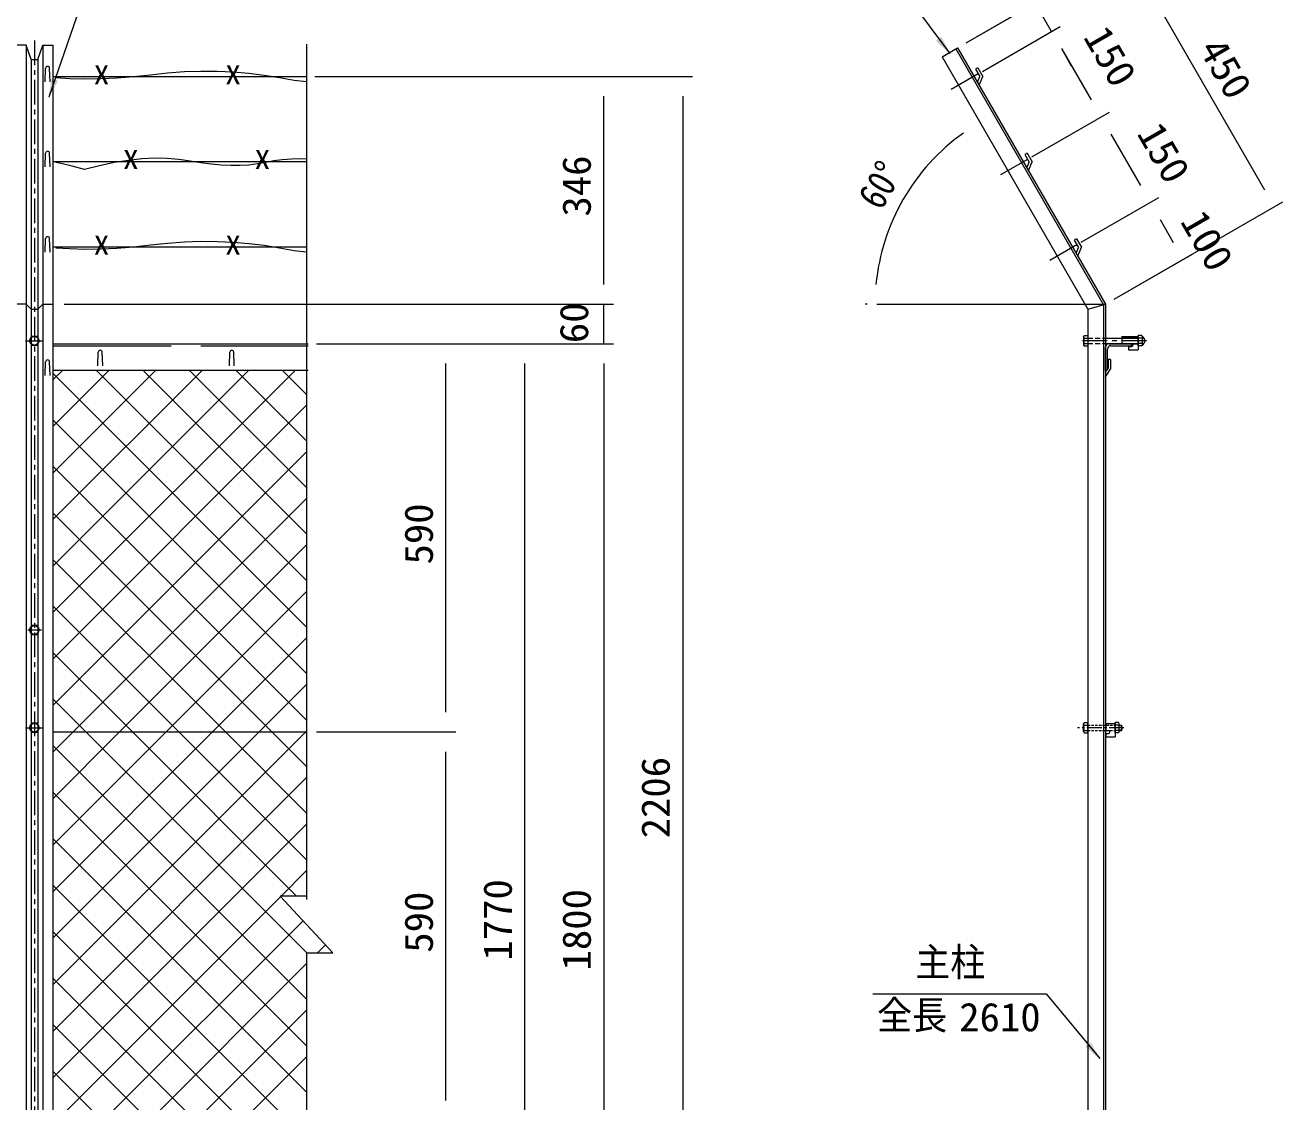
# Model space of a CAD drawing. Units: millimetres, scale not verified. Extents: x -4455 to 4455, y -3150 to 3150.
# Drawn here: x -1638 to 273, y 97 to 1733 of the extents above; entities that cross this region are included whole.
import ezdxf
from ezdxf.enums import TextEntityAlignment as Align

# ---------------------------------------------------------------- set-up
doc = ezdxf.new("R2010")
doc.units = ezdxf.units.MM
doc.header["$LTSCALE"] = 30
for name, pattern in [('DASHED', [7.5, 6, -1.5]), ('USER1', [2, 1.25, -0.25, 0.25, -0.25]), ('USER2', [0.375, 0.25, -0.125]), ('USER3', [0.1875, 0.125, -0.0625]), ('USER4', [1.125, 0.75, -0.125, 0.125, -0.125])]:
    doc.linetypes.add(name, pattern=pattern)
for name, color, linetype, lineweight in [('0-0_1部材', 3, 'Continuous', 18), ('0-1_5寸法', 1, 'Continuous', 18), ('0-3_6文字', 3, 'Continuous', 9), ('0-8_中心線', 1, 'USER1', 18), ('0-9_8部品', 3, 'Continuous', 18), ('0-A_2網', 4, 'Continuous', 18)]:
    doc.layers.add(name, color=color, linetype=linetype, lineweight=lineweight)
doc.styles.add('ＭＳ ゴシック', font='')
doc.styles.get('ＭＳ ゴシック').set_extended_font_data('MS Gothic')

msp = doc.modelspace()

# ---------------------------------------------------------------- linework, layer by layer
at = {"layer": '0-0_1部材', "color": 1}
for p, q in [((-208.19, 1705.89), (-90.27, 1773.98)), ((-78.26, 1723.17), (-103.26, 1766.48)), ((-183.19, 1662.59), (-65.27, 1730.67)), ((-183.19, 1662.59), (-65.27, 1730.67)), ((-63.26, 1697.19), (-18.26, 1619.25)), ((-63.26, 1697.19), (-48.26, 1671.21)), ((-1596.17, 1654.68), (-1210.47, 1654.68)), ((-189.72, 1658.82), (-230.82, 1635.09)), ((-108.19, 1532.69), (9.73, 1600.77)), ((-108.19, 1532.69), (9.73, 1600.77)), ((11.74, 1567.29), (56.74, 1489.35)), ((-1596.17, 1525.83), (-1210.47, 1525.83)), ((-114.72, 1528.92), (-155.82, 1505.19)), ((-33.19, 1402.79), (84.73, 1470.87)), ((-33.19, 1402.79), (84.73, 1470.87)), ((86.74, 1437.39), (106.74, 1402.75)), ((-1596.17, 1395.93), (-1210.47, 1395.93)), ((-39.72, 1399.02), (-80.82, 1375.29)), ((16.81, 1316.18), (134.73, 1384.26))]:
    msp.add_line(p, q, dxfattribs=at)
at = {"layer": '0-0_1部材'}
for p, q in [((-1636.67, 1702.39), (-1636.67, -851.32)), ((-1611.67, 1702.39), (-1611.67, -851.32)), ((-1629.17, 1680.89), (-1629.17, -851.32)), ((-1619.17, 1680.89), (-1619.17, -851.32)), ((-1607.92, 1646.63), (-1607.17, 1667.13)), ((-1600.42, 1646.63), (-1601.17, 1667.13)), ((-1607.92, 1517.78), (-1607.17, 1538.28)), ((-1600.42, 1517.78), (-1601.17, 1538.28)), ((-1607.92, 1387.88), (-1607.17, 1408.38)), ((-1600.42, 1387.88), (-1601.17, 1408.38)), ((-1527.92, 1215.18), (-1527.17, 1235.68)), ((-1520.42, 1215.18), (-1521.17, 1235.68)), ((-1327.92, 1215.18), (-1327.17, 1235.68)), ((-1320.42, 1215.18), (-1321.17, 1235.68)), ((-1607.92, 1200.63), (-1607.17, 1221.13)), ((-1600.42, 1200.63), (-1601.17, 1221.13))]:
    msp.add_line(p, q, dxfattribs=at)
at = {"layer": '0-0_1部材', "color": 7, "lineweight": 9}
for p, q in [((-1611.67, 1702.39), (-1596.17, 1702.39)), ((-1596.17, 1702.39), (-1596.17, -851.32)), ((-244.56, 1684.89), (-221.18, 1698.39)), ((-244.56, 1684.89), (-23.18, 1301.45)), ((-223.78, 1696.89), (0.82, 1307.88)), ((-221.18, 1698.39), (3.82, 1308.68)), ((-190.39, 1667.99), (-182.9, 1655.03)), ((-190.93, 1646), (-187.35, 1654.73)), ((-188.4, 1641.62), (-182.9, 1655.03)), ((-115.39, 1538.08), (-118.85, 1536.08)), ((-118.85, 1536.08), (-112.35, 1524.82)), ((-115.39, 1538.08), (-107.9, 1525.12)), ((-115.93, 1516.1), (-112.35, 1524.82)), ((-113.4, 1511.72), (-107.9, 1525.12)), ((-40.39, 1408.18), (-32.9, 1395.22)), ((-40.93, 1386.19), (-37.35, 1394.92)), ((-38.4, 1381.82), (-32.9, 1395.22)), ((-1636.67, 1308.68), (-1652.17, 1308.68)), ((-1629.17, 1301.45), (-1636.67, 1308.68)), ((-1629.17, 1301.45), (-1619.17, 1301.45)), ((-1619.17, 1301.45), (-1611.67, 1308.68)), ((-1611.67, 1308.68), (-1596.17, 1308.68)), ((-23.18, 1301.45), (3.82, 1308.68)), ((-23.18, 1301.45), (3.82, 1308.68)), ((-23.18, 1301.45), (-23.18, -851.32)), ((0.82, 1307.88), (0.82, -851.32)), ((3.82, 1308.68), (3.82, -851.32)), ((-1596.17, 1248.68), (-1208.01, 1248.68)), ((3.82, 1208.68), (3.82, 1243.68)), ((8.82, 1248.68), (43.82, 1248.68)), ((11.32, 1248.68), (36.32, 1248.68)), ((11.82, 1245.68), (41.82, 1245.68)), ((13.82, 1248.68), (53.82, 1248.68)), ((43.82, 1248.68), (43.82, 1247.68)), ((6.82, 1210.68), (6.82, 1240.68)), ((7.56, 1224.87), (7.56, 1211.03)), ((11.56, 1224.87), (7.56, 1224.87)), ((11.56, 1224.87), (11.56, 1209.78)), ((-1596.17, 1208.68), (-1208.01, 1208.68)), ((3.82, 1205.62), (7.56, 1211.03)), ((3.82, 1198.58), (11.56, 1209.78)), ((3.82, 1208.68), (4.82, 1208.68)), ((-1596.17, 658.68), (-1210.47, 658.68))]:
    msp.add_line(p, q, dxfattribs=at)
at = {"layer": '0-0_1部材', "color": 4}
for p, q in [((-1210.47, 1704.18), (-1210.47, 404.15)), ((-1250.47, 409.15), (-1170.47, 322.99)), ((-1210.47, 409.15), (-1250.47, 409.15)), ((-1210.47, 322.99), (-1210.47, -632.83)), ((-1210.47, 322.99), (-1170.47, 322.99))]:
    msp.add_line(p, q, dxfattribs=at)
at = {"layer": '0-0_1部材', "color": 1, "linetype": 'DASHED'}
msp.add_line((-1596.17, 1245.68), (-1208.01, 1245.68), dxfattribs=at)
at = {"layer": '0-0_1部材', "color": 7, "lineweight": 9}
for points in [[(-1629.17, 1680.89), (-1636.67, 1702.39), (-1652.17, 1702.39)], [(-1629.17, 1680.89), (-1619.17, 1680.89), (-1611.67, 1702.39)], [(-190.39, 1667.99), (-193.85, 1665.99), (-187.35, 1654.73)], [(-40.39, 1408.18), (-43.85, 1406.18), (-37.35, 1394.92)]]:
    msp.add_lwpolyline(points, dxfattribs=at)
at = {"layer": '0-0_1部材', "color": 1}
for points in [[(-1591.67, 1653.29), (-1570.55, 1651.93), (-1547.38, 1651.34), (-1523.53, 1651.61), (-1499.01, 1652.74), (-1473.81, 1654.72), (-1447.93, 1657.57), (-1421.92, 1660.36), (-1396.35, 1662.2), (-1371.2, 1663.08), (-1346.47, 1662.99), (-1322.18, 1661.96), (-1298.31, 1659.96), (-1274.87, 1657), (-1251.85, 1653.09), (-1229.27, 1649.27), (-1210.47, 1647)], [(-1210.47, 1529.39), (-1219.3, 1529.59), (-1233.72, 1529.25), (-1247.48, 1528.25), (-1260.56, 1526.57), (-1272.96, 1524.21), (-1285.31, 1521.89), (-1298.22, 1520.31), (-1311.69, 1519.46), (-1325.73, 1519.35), (-1340.32, 1519.98), (-1355.47, 1521.35), (-1371.19, 1523.45), (-1387.46, 1526.29), (-1404.47, 1528.9), (-1422.35, 1530.3), (-1441.13, 1530.5), (-1460.8, 1529.5), (-1481.35, 1527.3), (-1502.8, 1523.89), (-1525.13, 1519.27), (-1548.35, 1513.46)], [(-1548.35, 1513.46), (-1566.7, 1518.47), (-1583.68, 1522.43), (-1591.67, 1523.92)], [(-1591.67, 1394.53), (-1570.55, 1393.17), (-1547.38, 1392.58), (-1523.53, 1392.85), (-1499.01, 1393.98), (-1473.81, 1395.97), (-1447.93, 1398.81), (-1421.92, 1401.61), (-1396.35, 1403.44), (-1371.2, 1404.32), (-1346.47, 1404.24), (-1322.18, 1403.2), (-1298.31, 1401.2), (-1274.87, 1398.24), (-1251.85, 1394.33), (-1229.27, 1390.51), (-1210.47, 1388.24)]]:
    msp.add_lwpolyline(points, dxfattribs=at)
at = {"layer": '0-0_1部材'}
for centre in [(-1604.17, 1667.13), (-1604.17, 1538.28), (-1604.17, 1408.38), (-1604.17, 1221.13), (-1524.17, 1235.68), (-1324.17, 1235.68)]:
    msp.add_arc(centre, 3, 0, 180, dxfattribs=at)
at = {"layer": '0-0_1部材', "color": 7, "lineweight": 9}
for centre, radius, start, end in [((8.82, 1243.68), 5, 90, 180), ((11.82, 1240.68), 5, 90, 180), ((41.82, 1247.68), 2, 270, 0), ((4.82, 1210.68), 2, 270, 0)]:
    msp.add_arc(centre, radius, start, end, dxfattribs=at)
at = {"layer": '0-1_5寸法'}
for p, q in [((-208.19, 1705.89), (48.3, 1853.98)), ((50.31, 1820.5), (245.31, 1482.75)), ((-1197.94, 1654.68), (-623.9, 1654.68)), ((-1195.47, 1654.68), (-743.9, 1654.68)), ((-758.9, 1338.68), (-758.9, 1624.68)), ((-638.9, 1624.68), (-638.9, -521.32)), ((16.81, 1316.18), (273.3, 1464.26)), ((-758.9, 1338.68), (-758.9, 1368.68)), ((-1579.14, 1308.68), (-743.9, 1308.68)), ((-1579.14, 1308.68), (-743.9, 1308.68)), ((-758.9, 1248.68), (-758.9, 1308.68)), ((-358.66, 1308.68), (-361.49, 1308.68)), ((-343.66, 1308.68), (3.82, 1308.68)), ((-1195.47, 1248.68), (-743.9, 1248.68)), ((-1195.47, 1248.68), (-983.9, 1248.68)), ((-1195.47, 1248.68), (-743.9, 1248.68)), ((-1195.47, 1248.68), (-863.9, 1248.68)), ((-1195.47, 1248.68), (-983.9, 1248.68)), ((-1195.47, 1248.68), (-743.9, 1248.68)), ((-998.9, 688.68), (-998.9, 1218.68)), ((-878.9, -491.32), (-878.9, 1218.68)), ((-758.9, 1218.68), (-758.9, 1188.68)), ((-758.9, 1218.68), (-758.9, -521.32)), ((-1195.47, 658.68), (-983.9, 658.68)), ((-1195.47, 658.68), (-983.9, 658.68)), ((-998.9, 98.68), (-998.9, 628.68))]:
    msp.add_line(p, q, dxfattribs=at)
msp.add_arc((-27.36, 1308.68), 319.14, 125.38795, 174.61205, dxfattribs=at)
at = {"layer": '0-3_6文字', "color": 7}
for points in [[(-84.51, 1888.31), (-380.79, 1888.31), (-233.07, 1689.56)], [(-1236.09, 1826.08), (-1532.37, 1826.08), (-1602.4, 1623.5)], [(-349.68, 260.61), (-86.29, 260.61), (-5.03, 162.29)]]:
    msp.add_lwpolyline(points, dxfattribs=at)
for points in [[(-231.88, 1687.96), (-253.95, 1708.93), (-245.59, 1715.14)], [(-1603.05, 1621.61), (-1598.17, 1651.66), (-1588.33, 1648.26)], [(-3.76, 160.75), (-26.89, 180.55), (-18.86, 187.19)]]:
    msp.add_solid(points, dxfattribs=at)
at = {"layer": '0-8_中心線'}
msp.add_line((-1624.17, 1709.63), (-1624.17, -904.28), dxfattribs=at)
at = {"layer": '0-9_8部品', "color": 1, "linetype": 'USER1'}
for p, q in [((-1637.62, 1253.13), (-1610.73, 1253.13)), ((66.15, 1253.13), (-37.94, 1253.13)), ((-1634.31, 813.68), (-1613.51, 813.68)), ((-1637.62, 665.11), (-1610.73, 665.11))]:
    msp.add_line(p, q, dxfattribs=at)
at = {"layer": '0-9_8部品'}
for p, q in [((-29.58, 1259.05), (-28.47, 1260.97)), ((-29.58, 1259.05), (-29.58, 1247.21)), ((-28.89, 1257.13), (-23.18, 1257.13)), ((-28.89, 1249.13), (-23.18, 1249.13)), ((-28.47, 1260.97), (-23.18, 1260.97)), ((-23.18, 1260.97), (-23.18, 1245.29)), ((-1.08, 1249.13), (53.63, 1249.13)), ((3.82, 1257.13), (53.53, 1257.13)), ((28.63, 1259.45), (53.63, 1259.45)), ((28.63, 1259.45), (28.63, 1248.95)), ((28.63, 1248.95), (43.38, 1248.95)), ((38.63, 1244.45), (43.38, 1244.45)), ((38.63, 1244.45), (38.63, 1239.45)), ((53.63, 1245.29), (53.63, 1260.97)), ((53.63, 1259.45), (53.63, 1239.45)), ((59.34, 1257.13), (53.63, 1257.13)), ((59.34, 1249.13), (53.63, 1249.13)), ((58.92, 1245.29), (53.63, 1245.29)), ((60.03, 1247.21), (58.92, 1245.29)), ((60.03, 1247.21), (60.03, 1259.05)), ((38.63, 1239.45), (53.63, 1239.45)), ((-29.58, 671.03), (-28.47, 672.95)), ((-29.58, 659.19), (-29.58, 671.03)), ((-28.89, 669.11), (-23.18, 669.11)), ((-28.47, 672.95), (-23.18, 672.95)), ((-23.18, 657.27), (-23.18, 672.95)), ((4.16, 671.43), (4.16, 660.93)), ((4.16, 671.43), (18.36, 671.43)), ((18.36, 657.27), (18.36, 672.95)), ((18.36, 671.43), (18.36, 651.43)), ((24.08, 669.11), (18.36, 669.11)), ((24.76, 659.19), (24.76, 671.03)), ((24.76, 669.11), (28.32, 669.11)), ((28.32, 661.11), (28.32, 669.11)), ((-28.89, 661.11), (-23.18, 661.11)), ((4.16, 660.93), (8.11, 660.93)), ((4.16, 656.43), (8.11, 656.43)), ((4.16, 656.43), (4.16, 651.43)), ((4.16, 651.43), (18.36, 651.43)), ((24.08, 661.11), (18.36, 661.11)), ((23.65, 657.27), (18.36, 657.27)), ((24.76, 659.19), (23.65, 657.27)), ((24.76, 668.31), (28.72, 668.31)), ((24.76, 661.91), (28.72, 661.91)), ((24.76, 661.11), (28.32, 661.11))]:
    msp.add_line(p, q, dxfattribs=at)
at = {"layer": '0-9_8部品', "linetype": 'USER2'}
for p, q in [((-23.18, 1257.13), (3.82, 1257.13)), ((-23.18, 1249.13), (3.82, 1249.13))]:
    msp.add_line(p, q, dxfattribs=at)
at = {"layer": '0-9_8部品', "linetype": 'DASHED'}
msp.add_line((28.63, 1257.45), (53.63, 1257.45), dxfattribs=at)
at = {"layer": '0-9_8部品', "linetype": 'USER3'}
for p, q in [((-23.18, 669.11), (18.36, 669.11)), ((-23.18, 661.11), (18.36, 661.11))]:
    msp.add_line(p, q, dxfattribs=at)
at = {"layer": '0-9_8部品', "color": 1, "linetype": 'USER4'}
msp.add_line((31.78, 665.11), (-39.05, 665.11), dxfattribs=at)
at = {"layer": '0-9_8部品'}
for points in [[(-1616.34, 1253.13), (-1620.26, 1259.92), (-1628.1, 1259.92), (-1632.02, 1253.13), (-1628.1, 1246.34), (-1620.26, 1246.34)], [(-1616.33, 813.68), (-1620.25, 820.47), (-1628.09, 820.47), (-1632.01, 813.68), (-1628.09, 806.89), (-1620.25, 806.89)], [(-1616.34, 665.11), (-1620.26, 671.9), (-1628.1, 671.9), (-1632.02, 665.11), (-1628.1, 658.32), (-1620.26, 658.32)]]:
    msp.add_lwpolyline(points, close=True, dxfattribs=at)
for points in [[(-29.58, 1247.21), (-28.47, 1245.29), (-23.18, 1245.29)], [(60.03, 1259.05), (58.92, 1260.97), (53.63, 1260.97)], [(24.76, 671.03), (23.65, 672.95), (18.36, 672.95)], [(-29.58, 659.19), (-28.47, 657.27), (-23.18, 657.27)]]:
    msp.add_lwpolyline(points, dxfattribs=at)
for centre in [(-1624.18, 1253.13), (-1624.17, 813.68), (-1624.18, 665.11)]:
    msp.add_circle(centre, 6.8, dxfattribs=at)
for centre, radius, start, end in [((-26.55, 1259.05), 3.03, 180, 219.3382), ((-17.58, 1253.13), 12, 160.52878, 199.47122), ((-26.55, 1247.21), 3.03, 140.6618, 180), ((43.38, 1246.7), 2.25, 270, 90), ((57, 1259.05), 3.03, 320.6618, 0), ((48.03, 1253.13), 12, 340.52878, 19.47122), ((57, 1247.21), 3.03, 0, 39.3382), ((56.88, 1253.13), 6.71, 298.05542, 61.94458), ((-26.55, 671.03), 3.03, 180, 219.3382), ((-17.58, 665.11), 12, 160.52878, 199.47122), ((21.73, 671.03), 3.03, 320.6618, 0), ((12.76, 665.11), 12, 340.52878, 19.47122), ((21.39, 665.11), 8, 330, 30), ((-26.55, 659.19), 3.03, 140.6618, 180), ((8.11, 658.68), 2.25, 270, 90), ((21.73, 659.19), 3.03, 0, 39.3382)]:
    msp.add_arc(centre, radius, start, end, dxfattribs=at)
at = {"layer": '0-A_2網'}
for p, q in [((-1596.17, 1193.64), (-1581.13, 1208.68)), ((-1596.17, 1122.93), (-1510.42, 1208.68)), ((-1596.17, 1052.22), (-1439.71, 1208.68)), ((-1596.17, 981.51), (-1369, 1208.68)), ((-1596.17, 910.8), (-1298.29, 1208.68)), ((-1596.17, 840.09), (-1227.58, 1208.68)), ((-1210.47, 888.83), (-1530.32, 1208.68)), ((-1210.47, 959.55), (-1459.61, 1208.68)), ((-1210.47, 1030.26), (-1388.9, 1208.68)), ((-1210.47, 1100.97), (-1318.19, 1208.68)), ((-1210.47, 1171.68), (-1247.48, 1208.68)), ((-1210.47, 818.12), (-1596.17, 1203.83)), ((-1596.17, 769.38), (-1210.47, 1155.08)), ((-1210.47, 747.41), (-1596.17, 1133.11)), ((-1596.17, 698.67), (-1210.47, 1084.37)), ((-1210.47, 676.7), (-1596.17, 1062.4)), ((-1263.16, 658.68), (-1596.17, 991.69)), ((-1494.73, 658.68), (-1210.47, 942.95)), ((-1333.87, 658.68), (-1596.17, 920.98)), ((-1424.02, 658.68), (-1210.47, 872.23)), ((-1404.59, 658.68), (-1596.17, 850.27)), ((-1353.31, 658.68), (-1210.47, 801.52)), ((-1282.6, 658.68), (-1210.47, 730.81)), ((-1596.17, 557.24), (-1494.73, 658.68)), ((-1596.17, 486.53), (-1424.02, 658.68)), ((-1596.17, 415.82), (-1353.31, 658.68)), ((-1596.17, 345.11), (-1282.6, 658.68)), ((-1596.17, 274.4), (-1211.89, 658.68)), ((-1210.47, 464.57), (-1404.59, 658.68)), ((-1210.47, 535.28), (-1333.87, 658.68)), ((-1210.47, 605.99), (-1263.16, 658.68)), ((-1211.89, 658.68), (-1210.47, 660.1)), ((-1210.47, 252.44), (-1596.17, 638.14)), ((-1596.17, 203.69), (-1210.47, 589.39)), ((-1210.47, 181.73), (-1596.17, 567.43)), ((-1596.17, 132.98), (-1210.47, 518.68)), ((-1210.47, 111.02), (-1596.17, 496.72)), ((-1249.3, 409.15), (-1210.47, 447.97)), ((-1238.85, 68.68), (-1596.17, 426.01)), ((-1309.56, 68.68), (-1596.17, 355.3)), ((-1194.04, 322.99), (-1181.82, 335.2)), ((-1380.27, 68.68), (-1596.17, 284.59)), ((-1377.63, 68.68), (-1210.47, 235.84)), ((-1450.98, 68.68), (-1596.17, 213.88)), ((-1306.92, 68.68), (-1210.47, 165.13)), ((-1521.69, 68.68), (-1596.17, 143.17))]:
    msp.add_line(p, q, dxfattribs=at)
for points in [[(-1596.17, 627.95), (-1565.45, 658.68), (-1210.47, 1013.66)], [(-1225.76, 409.15), (-1475.3, 658.68), (-1596.17, 779.56)], [(-1210.31, 322.99), (-1546.01, 658.68), (-1596.17, 708.85)], [(-1596.17, 62.27), (-1589.76, 68.68), (-1249.91, 408.54)], [(-1596.17, -8.44), (-1519.05, 68.68), (-1215.86, 371.87)], [(-1596.17, -79.15), (-1448.34, 68.68), (-1210.47, 306.55)]]:
    msp.add_lwpolyline(points, dxfattribs=at)

# ---------------------------------------------------------------- texts
at = {"layer": '0-0_1部材', "style": 'ＭＳ ゴシック', "width": 1.05}
for s, p in [('150', (-42.22, 1708.51)), ('150', (39.27, 1561.87)), ('100', (105.14, 1428.3))]:
    msp.add_text(s, height=43.33, rotation=300, dxfattribs=at).set_placement(p, align=Align.BOTTOM_LEFT)
at = {"layer": '0-0_1部材', "color": 1, "style": 'ＭＳ ゴシック', "width": 1.2}
for p in [(-1534, 1634.41), (-1334, 1634.41), (-1489.48, 1505.56), (-1289.48, 1505.56), (-1534, 1375.65), (-1334, 1375.65)]:
    msp.add_text('X', height=28.81, dxfattribs=at).set_placement(p, align=Align.BOTTOM_LEFT)
at = {"layer": '0-1_5寸法', "color": 3, "style": 'ＭＳ ゴシック'}
for s, height, rotation, width, p in [('450', 43.33, 300, 1.05, (133.33, 1690.03)), ('346', 43.33, 90, 1.05, (-765.57, 1441.93)), ('60°', 43.3, 60, 0.85, (-326.02, 1443.01)), ('60', 43.33, 90, 1.05, (-769.53, 1249.56)), ('590', 43.33, 90, 1.05, (-1005.57, 913.18)), ('2206', 43.33, 90, 1.05, (-645.57, 496.93)), ('1770', 43.33, 90, 1.05, (-885.57, 311.18)), ('590', 43.33, 90, 1.05, (-1005.57, 323.18)), ('1800', 43.33, 90, 1.05, (-765.57, 296.18))]:
    msp.add_text(s, height=height, rotation=rotation, dxfattribs=dict(at, width=width)).set_placement(p, align=Align.BOTTOM_LEFT)
at = {"layer": '0-3_6文字', "style": 'ＭＳ ゴシック'}
for s, width, p in [('主柱', 0.9, (-285.34, 274.25)), ('全長', 0.9, (-343.35, 193.79)), ('2610', 1.05, (-218.61, 190.81))]:
    msp.add_text(s, height=43.33, dxfattribs=dict(at, width=width)).set_placement(p, align=Align.BOTTOM_LEFT)

doc.saveas('drawing.dxf')
